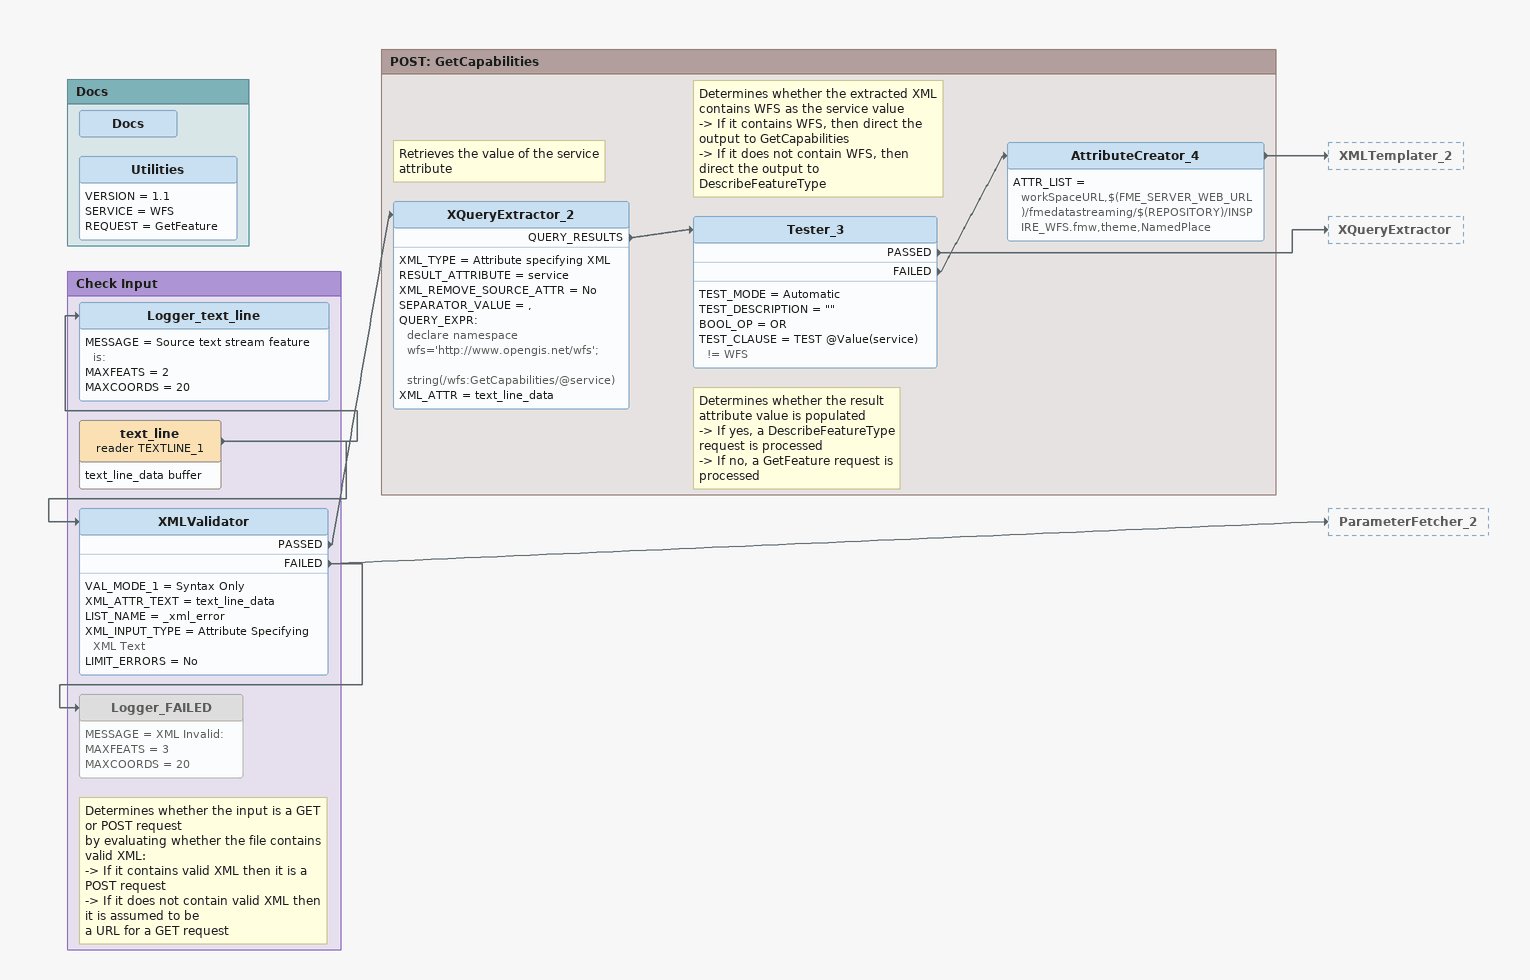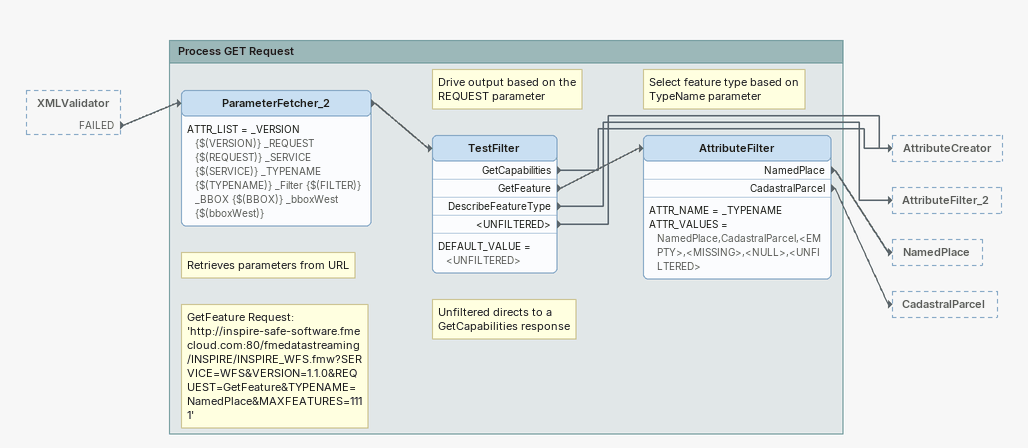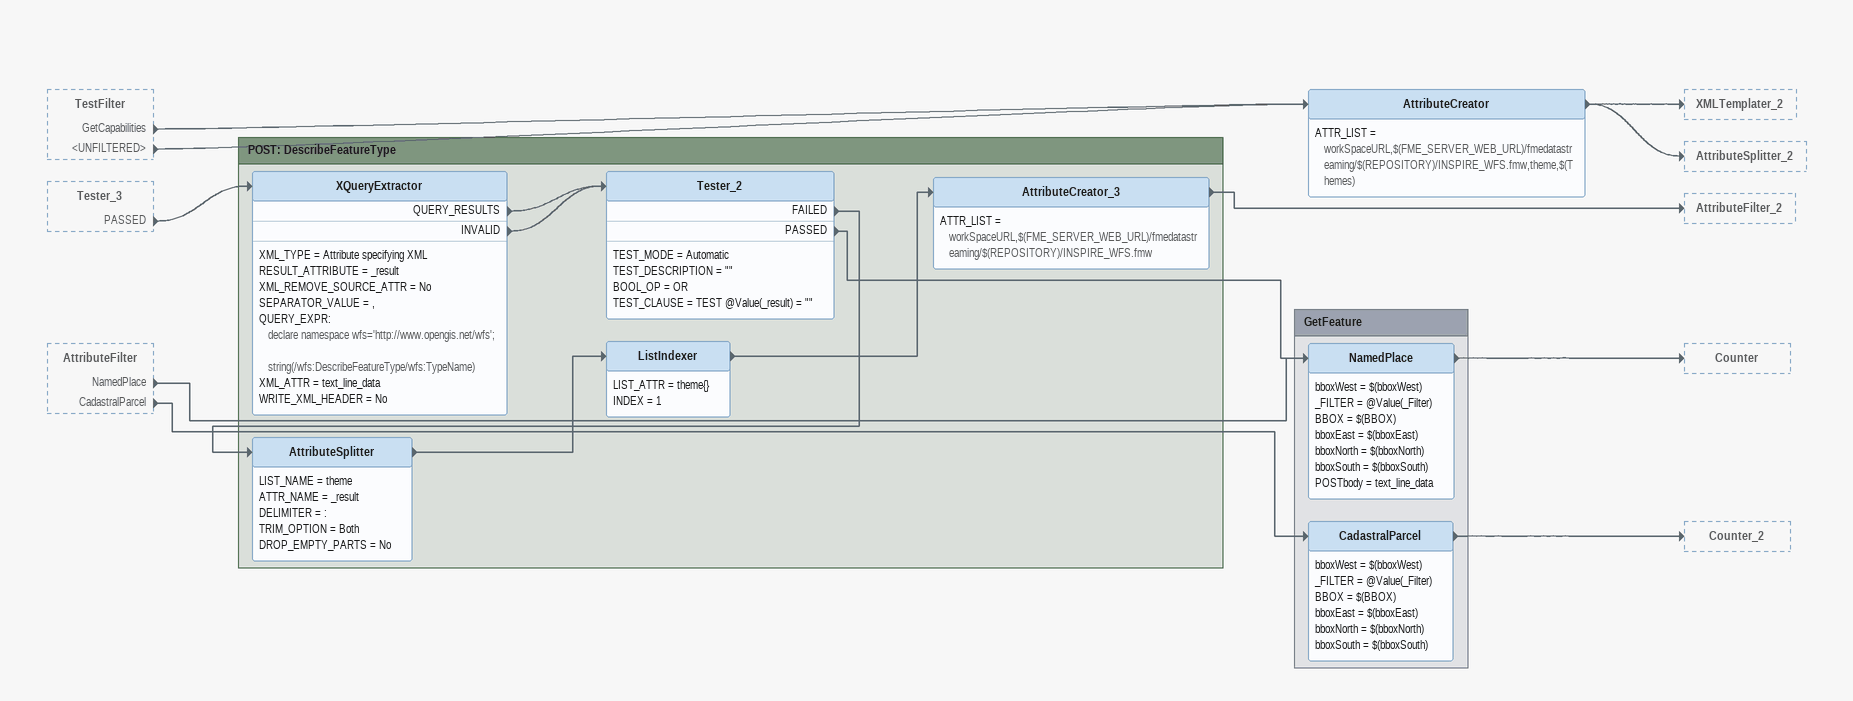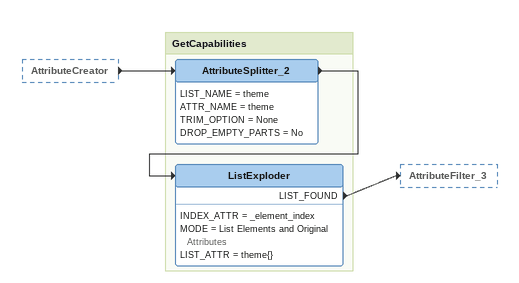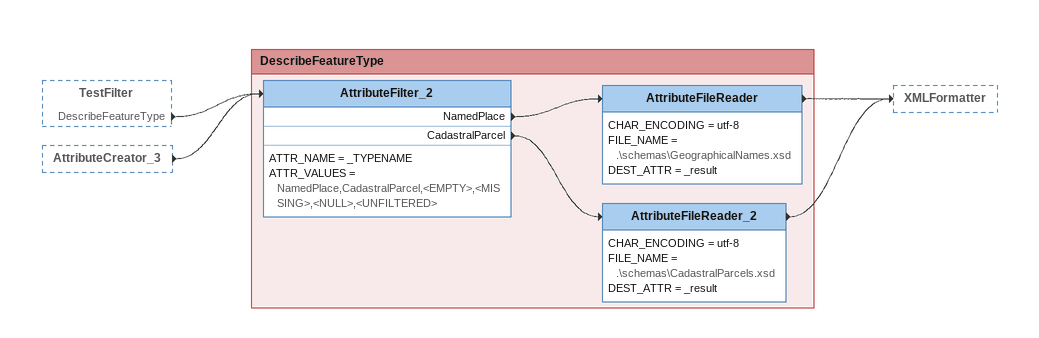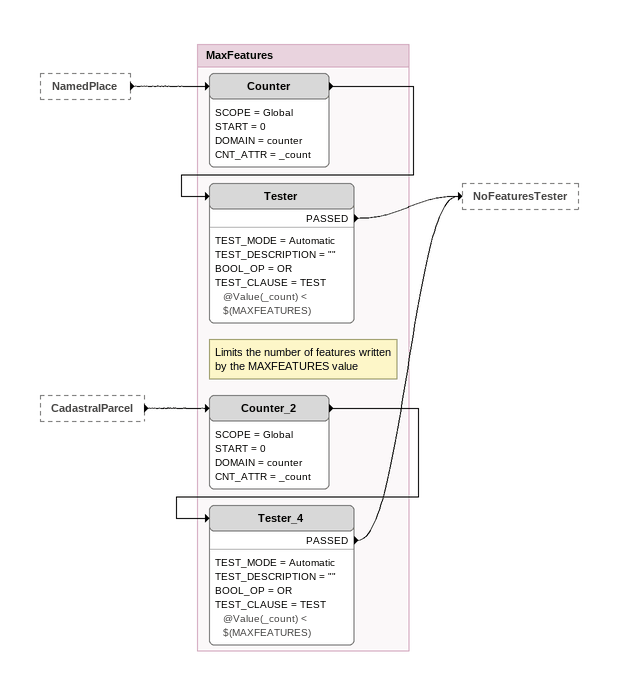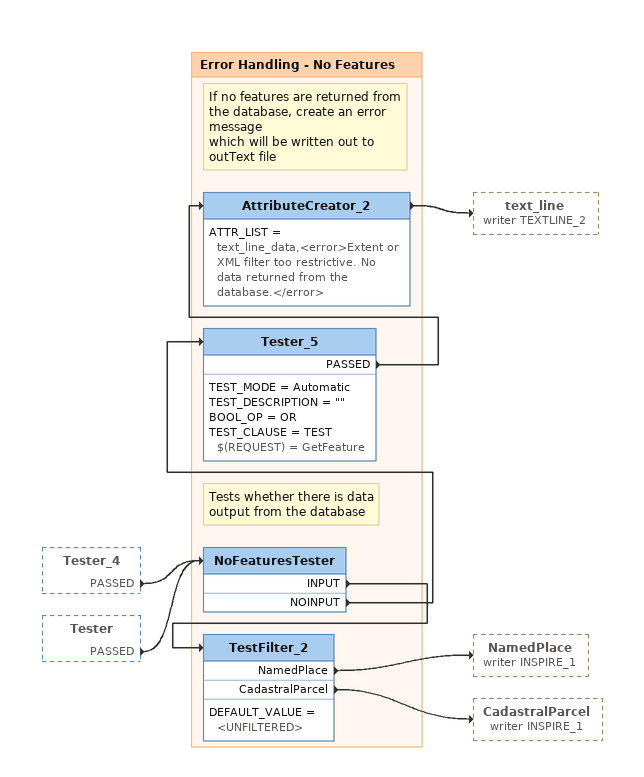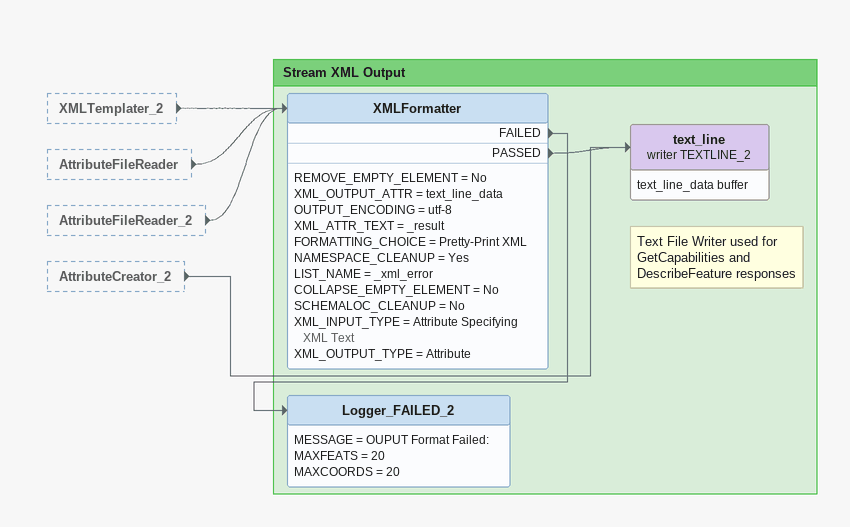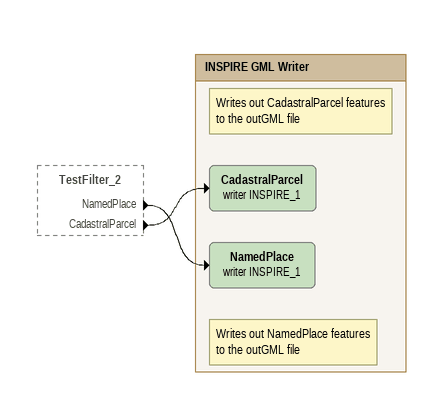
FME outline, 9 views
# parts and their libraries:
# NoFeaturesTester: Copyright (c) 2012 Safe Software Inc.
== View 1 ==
Bookmark: Docs
Docs
Utilities
    VERSION = 1.1
    SERVICE = WFS
    REQUEST = GetFeature

Bookmark: Check Input
text_line (reader TEXTLINE_1)
    attributes: text_line_data buffer
    -> XMLValidator
    -> Logger_text_line
Logger_text_line
    MESSAGE = Source text stream feature is:
    MAXFEATS = 2
    MAXCOORDS = 20
Note: Determines whether the input is a GET or POST request / by evaluating whether the file contains valid XML: / -> If it contains valid XML then it is a POST request / -> If it does not contain valid XML then it is assumed to be / a URL for a GET request
XMLValidator
    VAL_MODE_1 = Syntax Only
    XML_ATTR_TEXT = text_line_data
    LIST_NAME = _xml_error
    XML_INPUT_TYPE = Attribute Specifying XML Text
    LIMIT_ERRORS = No
    PASSED -> XQueryExtractor_2
    FAILED -> Logger_FAILED
    FAILED -> ParameterFetcher_2
Logger_FAILED [off]
    MESSAGE = XML Invalid:
    MAXFEATS = 3
    MAXCOORDS = 20

Bookmark: POST: GetCapabilities
Note: Retrieves the value of the service attribute
XQueryExtractor_2
    XML_TYPE = Attribute specifying XML
    RESULT_ATTRIBUTE = service
    XML_REMOVE_SOURCE_ATTR = No
    SEPARATOR_VALUE = ,
    QUERY_EXPR:
      declare namespace wfs='http://www.opengis.net/wfs';

      string(/wfs:GetCapabilities/@service)
    XML_ATTR = text_line_data
    QUERY_RESULTS -> Tester_3
Note: Determines whether the extracted XML contains WFS as the service value / -> If it contains WFS, then direct the output to GetCapabilities / -> If it does not contain WFS, then direct the output to DescribeFeatureType
Note: Determines whether the result attribute value is populated / -> If yes, a DescribeFeatureType request is processed / -> If no, a GetFeature request is processed
Tester_3
    TEST_MODE = Automatic
    TEST_DESCRIPTION = ""
    BOOL_OP = OR
    TEST_CLAUSE = TEST @Value(service) != WFS
    PASSED -> XQueryExtractor
    FAILED -> AttributeCreator_4
AttributeCreator_4
    ATTR_LIST = workSpaceURL,$(FME_SERVER_WEB_URL)/fmedatastreaming/$(REPOSITORY)/INSPIRE_WFS.fmw,theme,NamedPlace
    -> XMLTemplater_2

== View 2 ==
XMLValidator [outside]
    FAILED -> ParameterFetcher_2

Bookmark: Process GET Request
Note: Retrieves parameters from URL
Note: GetFeature Request: / 'http://inspire-safe-software.fmecloud.com:80/fmedatastreaming/INSPIRE/INSPIRE_WFS.fmw?SERVICE=WFS&VERSION=1.1.0&REQUEST=GetFeature&TYPENAME=NamedPlace&MAXFEATURES=1111'
ParameterFetcher_2
    ATTR_LIST = _VERSION {$(VERSION)} _REQUEST {$(REQUEST)} _SERVICE {$(SERVICE)} _TYPENAME {$(TYPENAME)} _Filter {$(FILTER)} _BBOX {$(BBOX)} _bboxWest {$(bboxWest)}
    -> TestFilter
Note: Drive output based on the REQUEST parameter
Note: Unfiltered directs to a GetCapabilities response
TestFilter
    DEFAULT_VALUE = <UNFILTERED>
    GetCapabilities -> AttributeCreator
    GetFeature -> AttributeFilter
    DescribeFeatureType -> AttributeFilter_2
    <UNFILTERED> -> AttributeCreator
Note: Select feature type based on / TypeName parameter
AttributeFilter
    ATTR_NAME = _TYPENAME
    ATTR_VALUES = NamedPlace,CadastralParcel,<EMPTY>,<MISSING>,<NULL>,<UNFILTERED>
    NamedPlace -> NamedPlace
    CadastralParcel -> CadastralParcel

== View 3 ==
TestFilter [outside]
    GetCapabilities -> AttributeCreator
    <UNFILTERED> -> AttributeCreator
Tester_3 [outside]
    PASSED -> XQueryExtractor
AttributeFilter [outside]
    NamedPlace -> NamedPlace
    CadastralParcel -> CadastralParcel
AttributeCreator
    ATTR_LIST = workSpaceURL,$(FME_SERVER_WEB_URL)/fmedatastreaming/$(REPOSITORY)/INSPIRE_WFS.fmw,theme,$(Themes)
    -> XMLTemplater_2
    -> AttributeSplitter_2

Bookmark: POST: DescribeFeatureType
XQueryExtractor
    XML_TYPE = Attribute specifying XML
    RESULT_ATTRIBUTE = _result
    XML_REMOVE_SOURCE_ATTR = No
    SEPARATOR_VALUE = ,
    QUERY_EXPR:
      declare namespace wfs='http://www.opengis.net/wfs';

      string(/wfs:DescribeFeatureType/wfs:TypeName)
    XML_ATTR = text_line_data
    WRITE_XML_HEADER = No
    QUERY_RESULTS -> Tester_2
    INVALID -> Tester_2
Tester_2
    TEST_MODE = Automatic
    TEST_DESCRIPTION = ""
    BOOL_OP = OR
    TEST_CLAUSE = TEST @Value(_result) = ""
    FAILED -> AttributeSplitter
    PASSED -> NamedPlace
AttributeSplitter
    LIST_NAME = theme
    ATTR_NAME = _result
    DELIMITER = :
    TRIM_OPTION = Both
    DROP_EMPTY_PARTS = No
    -> ListIndexer
ListIndexer
    LIST_ATTR = theme{}
    INDEX = 1
    -> AttributeCreator_3
AttributeCreator_3
    ATTR_LIST = workSpaceURL,$(FME_SERVER_WEB_URL)/fmedatastreaming/$(REPOSITORY)/INSPIRE_WFS.fmw
    -> AttributeFilter_2

Bookmark: GetFeature
NamedPlace
    bboxWest = $(bboxWest)
    _FILTER = @Value(_Filter)
    BBOX = $(BBOX)
    bboxEast = $(bboxEast)
    bboxNorth = $(bboxNorth)
    bboxSouth = $(bboxSouth)
    POSTbody = text_line_data
    -> Counter
CadastralParcel
    bboxWest = $(bboxWest)
    _FILTER = @Value(_Filter)
    BBOX = $(BBOX)
    bboxEast = $(bboxEast)
    bboxNorth = $(bboxNorth)
    bboxSouth = $(bboxSouth)
    -> Counter_2

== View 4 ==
AttributeCreator [outside]
    -> AttributeSplitter_2

Bookmark: GetCapabilities
AttributeSplitter_2
    LIST_NAME = theme
    ATTR_NAME = theme
    TRIM_OPTION = None
    DROP_EMPTY_PARTS = No
    -> ListExploder
ListExploder
    INDEX_ATTR = _element_index
    MODE = List Elements and Original Attributes
    LIST_ATTR = theme{}
    LIST_FOUND -> AttributeFilter_3

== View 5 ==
TestFilter [outside]
    DescribeFeatureType -> AttributeFilter_2
AttributeCreator_3 [outside]
    -> AttributeFilter_2

Bookmark: DescribeFeatureType
AttributeFilter_2
    ATTR_NAME = _TYPENAME
    ATTR_VALUES = NamedPlace,CadastralParcel,<EMPTY>,<MISSING>,<NULL>,<UNFILTERED>
    NamedPlace -> AttributeFileReader
    CadastralParcel -> AttributeFileReader_2
AttributeFileReader
    CHAR_ENCODING = utf-8
    FILE_NAME = .\schemas\GeographicalNames.xsd
    DEST_ATTR = _result
    -> XMLFormatter
AttributeFileReader_2
    CHAR_ENCODING = utf-8
    FILE_NAME = .\schemas\CadastralParcels.xsd
    DEST_ATTR = _result
    -> XMLFormatter

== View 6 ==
NamedPlace [outside]
    -> Counter
CadastralParcel [outside]
    -> Counter_2

Bookmark: MaxFeatures
Counter
    SCOPE = Global
    START = 0
    DOMAIN = counter
    CNT_ATTR = _count
    -> Tester
Note: Limits the number of features written / by the MAXFEATURES value
Tester
    TEST_MODE = Automatic
    TEST_DESCRIPTION = ""
    BOOL_OP = OR
    TEST_CLAUSE = TEST @Value(_count) < $(MAXFEATURES)
    PASSED -> NoFeaturesTester
Counter_2
    SCOPE = Global
    START = 0
    DOMAIN = counter
    CNT_ATTR = _count
    -> Tester_4
Tester_4
    TEST_MODE = Automatic
    TEST_DESCRIPTION = ""
    BOOL_OP = OR
    TEST_CLAUSE = TEST @Value(_count) < $(MAXFEATURES)
    PASSED -> NoFeaturesTester

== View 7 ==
Tester_4 [outside]
    PASSED -> NoFeaturesTester
Tester [outside]
    PASSED -> NoFeaturesTester

Bookmark: Error Handling - No Features
Note: Tests whether there is data / output from the database
NoFeaturesTester
    INPUT -> TestFilter_2
    NOINPUT -> Tester_5
Tester_5
    TEST_MODE = Automatic
    TEST_DESCRIPTION = ""
    BOOL_OP = OR
    TEST_CLAUSE = TEST $(REQUEST) = GetFeature
    PASSED -> AttributeCreator_2
Note: If no features are returned from / the database, create an error message / which will be written out to outText file
AttributeCreator_2
    ATTR_LIST = text_line_data,<error>Extent or XML filter too restrictive. No data returned from the database.</error>
    -> text_line (writer TEXTLINE_2)
TestFilter_2
    DEFAULT_VALUE = <UNFILTERED>
    NamedPlace -> NamedPlace (writer INSPIRE_1)
    CadastralParcel -> CadastralParcel (writer INSPIRE_1)

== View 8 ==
XMLTemplater_2 [outside]
    -> XMLFormatter
AttributeFileReader [outside]
    -> XMLFormatter
AttributeFileReader_2 [outside]
    -> XMLFormatter
AttributeCreator_2 [outside]
    -> text_line (writer TEXTLINE_2)

Bookmark: Stream XML Output
XMLFormatter
    REMOVE_EMPTY_ELEMENT = No
    XML_OUTPUT_ATTR = text_line_data
    OUTPUT_ENCODING = utf-8
    XML_ATTR_TEXT = _result
    FORMATTING_CHOICE = Pretty-Print XML
    NAMESPACE_CLEANUP = Yes
    LIST_NAME = _xml_error
    COLLAPSE_EMPTY_ELEMENT = No
    SCHEMALOC_CLEANUP = No
    XML_INPUT_TYPE = Attribute Specifying XML Text
    XML_OUTPUT_TYPE = Attribute
    FAILED -> Logger_FAILED_2
    PASSED -> text_line (writer TEXTLINE_2)
Logger_FAILED_2
    MESSAGE = OUPUT Format Failed:
    MAXFEATS = 20
    MAXCOORDS = 20
Note: Text File Writer used for / GetCapabilities and / DescribeFeature responses
text_line (writer TEXTLINE_2)
    attributes: text_line_data buffer

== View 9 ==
TestFilter_2 [outside]
    NamedPlace -> NamedPlace (writer INSPIRE_1)
    CadastralParcel -> CadastralParcel (writer INSPIRE_1)

Bookmark: INSPIRE GML Writer
Note: Writes out CadastralParcel features / to the outGML file
CadastralParcel (writer INSPIRE_1)
Note: Writes out NamedPlace features / to the outGML file
NamedPlace (writer INSPIRE_1)
